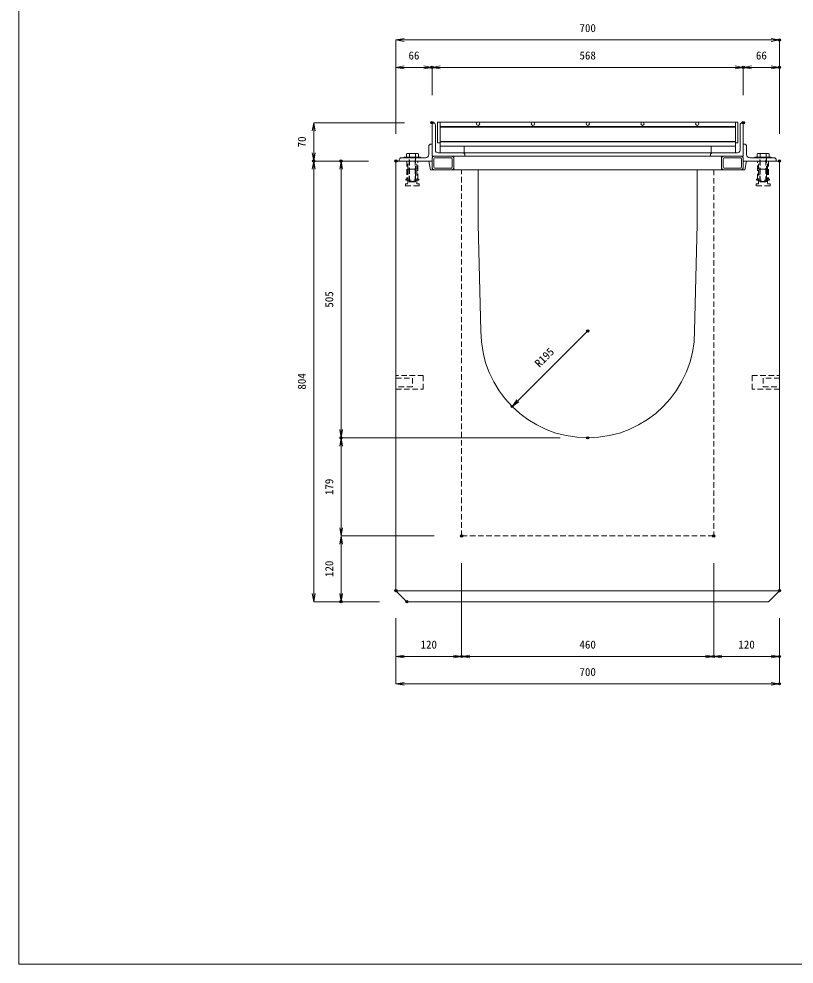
# Model space of a CAD drawing. Units: millimetres, scale not verified. Extents: x -4194 to -304, y 423 to 3263.
# Drawn here: x -4194 to -2779, y 423 to 2148 of the extents above; entities that cross this region are included whole.
import ezdxf
from ezdxf.enums import TextEntityAlignment as Align

# ---------------------------------------------------------------- set-up
doc = ezdxf.new("R2010")
doc.units = ezdxf.units.MM
doc.header["$LTSCALE"] = 20
doc.header["$PDMODE"] = 32
doc.header["$PDSIZE"] = 4
doc.linetypes.add('USER1', pattern=[0.75, 0.5, -0.25])
for name, color, linetype, lineweight in [('0-1_TITLE', 7, 'Continuous', 18), ('0-3_KIJUN', 7, 'Continuous', 18), ('0-5_SUNPO', 3, 'Continuous', 18), ('0-6_UKEWAKU', 4, 'Continuous', 18), ('0-7_GRE', 5, 'Continuous', 18), ('0-9__0-0_0', 7, 'Continuous', 18)]:
    doc.layers.add(name, color=color, linetype=linetype, lineweight=lineweight)
doc.layers.add('0-A__0-2_DEFPOINTS', color=7, linetype='Continuous')
doc.styles.add('ＭＳ ゴシック', font='')
doc.styles.get('ＭＳ ゴシック').set_extended_font_data('MS Gothic')

# ---------------------------------------------------------------- blocks, each defined once
blk = doc.blocks.new('_OPEN')
at = {"layer": '0-9__0-0_0'}
blk.add_line((0, 0), (-1, 0), dxfattribs=at)
blk.add_lwpolyline([(-1, 0.167), (0, 0), (-1, -0.167)], dxfattribs=at)
blk = doc.blocks.new('_D2')
at = {"layer": '0-5_SUNPO'}
for p, q in [((757.95, 935.88), (587.95, 935.88)), ((587.95, 920.88), (587.95, 830.88)), ((657.95, 815.88), (587.95, 815.88))]:
    blk.add_line(p, q, dxfattribs=at)
at = {"layer": '0-A__0-2_DEFPOINTS'}
for p in [(807.95, 935.88), (587.95, 815.88), (707.95, 815.88)]:
    blk.add_point(p, dxfattribs=at)
at = {"layer": '0-5_SUNPO', "xscale": 15, "yscale": 15}
for p, rotation in [((587.95, 935.88), 90), ((587.95, 815.88), 270)]:
    blk.add_blockref('_OPEN', p, dxfattribs=dict(at, rotation=rotation))
at = {"layer": '0-5_SUNPO', "color": 7, "style": 'ＭＳ ゴシック'}
blk.add_text('120', height=14.66, rotation=90, dxfattribs=at).set_placement((577.95, 860.88), align=Align.BOTTOM_LEFT)
blk = doc.blocks.new('_D3')
at = {"layer": '0-5_SUNPO'}
for p, q in [((807.95, 885.88), (807.95, 715.88)), ((687.95, 785.88), (687.95, 715.88)), ((702.95, 715.88), (792.95, 715.88))]:
    blk.add_line(p, q, dxfattribs=at)
at = {"layer": '0-A__0-2_DEFPOINTS'}
for p in [(807.95, 935.88), (687.95, 835.88), (807.95, 715.88)]:
    blk.add_point(p, dxfattribs=at)
at = {"layer": '0-5_SUNPO', "xscale": 15, "yscale": 15, "rotation": 180}
blk.add_blockref('_OPEN', (687.95, 715.88), dxfattribs=at)
at = {"layer": '0-5_SUNPO', "xscale": 15, "yscale": 15}
blk.add_blockref('_OPEN', (807.95, 715.88), dxfattribs=at)
at = {"layer": '0-5_SUNPO', "color": 7, "style": 'ＭＳ ゴシック'}
blk.add_text('120', height=14.66, dxfattribs=at).set_placement((732.95, 725.88), align=Align.BOTTOM_LEFT)
blk = doc.blocks.new('_D4')
at = {"layer": '0-5_SUNPO'}
for p, q in [((807.95, 885.88), (807.95, 715.88)), ((1267.95, 885.88), (1267.95, 715.88)), ((822.95, 715.88), (1252.95, 715.88))]:
    blk.add_line(p, q, dxfattribs=at)
at = {"layer": '0-A__0-2_DEFPOINTS'}
for p in [(807.95, 935.88), (1267.95, 935.88), (1267.95, 715.88)]:
    blk.add_point(p, dxfattribs=at)
at = {"layer": '0-5_SUNPO', "xscale": 15, "yscale": 15, "rotation": 180}
blk.add_blockref('_OPEN', (807.95, 715.88), dxfattribs=at)
at = {"layer": '0-5_SUNPO', "xscale": 15, "yscale": 15}
blk.add_blockref('_OPEN', (1267.95, 715.88), dxfattribs=at)
at = {"layer": '0-5_SUNPO', "color": 7, "style": 'ＭＳ ゴシック'}
blk.add_text('460', height=14.66, dxfattribs=at).set_placement((1022.95, 725.88), align=Align.BOTTOM_LEFT)
blk = doc.blocks.new('_D5')
at = {"layer": '0-5_SUNPO'}
for p, q in [((1267.95, 885.88), (1267.95, 715.88)), ((1387.95, 785.88), (1387.95, 715.88)), ((1282.95, 715.88), (1372.95, 715.88))]:
    blk.add_line(p, q, dxfattribs=at)
at = {"layer": '0-A__0-2_DEFPOINTS'}
for p in [(1267.95, 935.88), (1387.95, 835.88), (1387.95, 715.88)]:
    blk.add_point(p, dxfattribs=at)
at = {"layer": '0-5_SUNPO', "xscale": 15, "yscale": 15, "rotation": 180}
blk.add_blockref('_OPEN', (1267.95, 715.88), dxfattribs=at)
at = {"layer": '0-5_SUNPO', "xscale": 15, "yscale": 15}
blk.add_blockref('_OPEN', (1387.95, 715.88), dxfattribs=at)
at = {"layer": '0-5_SUNPO', "color": 7, "style": 'ＭＳ ゴシック'}
blk.add_text('120', height=14.66, dxfattribs=at).set_placement((1312.95, 725.88), align=Align.BOTTOM_LEFT)
blk = doc.blocks.new('_D6')
at = {"layer": '0-5_SUNPO'}
for p, q in [((687.95, 785.88), (687.95, 665.88)), ((1387.95, 785.88), (1387.95, 665.88)), ((702.95, 665.88), (1372.95, 665.88))]:
    blk.add_line(p, q, dxfattribs=at)
at = {"layer": '0-A__0-2_DEFPOINTS'}
for p in [(687.95, 835.88), (1387.95, 835.88), (1387.95, 665.88)]:
    blk.add_point(p, dxfattribs=at)
at = {"layer": '0-5_SUNPO', "xscale": 15, "yscale": 15, "rotation": 180}
blk.add_blockref('_OPEN', (687.95, 665.88), dxfattribs=at)
at = {"layer": '0-5_SUNPO', "xscale": 15, "yscale": 15}
blk.add_blockref('_OPEN', (1387.95, 665.88), dxfattribs=at)
at = {"layer": '0-5_SUNPO', "color": 7, "style": 'ＭＳ ゴシック'}
blk.add_text('700', height=14.66, dxfattribs=at).set_placement((1022.95, 675.88), align=Align.BOTTOM_LEFT)
blk = doc.blocks.new('_D7')
at = {"layer": '0-5_SUNPO'}
for p, q in [((987.95, 1114.88), (587.95, 1114.88)), ((587.95, 950.88), (587.95, 1099.88)), ((757.95, 935.88), (587.95, 935.88))]:
    blk.add_line(p, q, dxfattribs=at)
at = {"layer": '0-A__0-2_DEFPOINTS'}
for p in [(587.95, 1114.88), (1037.95, 1114.88), (807.95, 935.88)]:
    blk.add_point(p, dxfattribs=at)
at = {"layer": '0-5_SUNPO', "xscale": 15, "yscale": 15}
for p, rotation in [((587.95, 1114.88), 90), ((587.95, 935.88), 270)]:
    blk.add_blockref('_OPEN', p, dxfattribs=dict(at, rotation=rotation))
at = {"layer": '0-5_SUNPO', "color": 7, "style": 'ＭＳ ゴシック'}
blk.add_text('179', height=14.66, rotation=90, dxfattribs=at).set_placement((577.95, 1010.38), align=Align.BOTTOM_LEFT)
blk = doc.blocks.new('W1-2_INST_C')
at = {"layer": '0-3_KIJUN', "linetype": 'USER1'}
for p, q in [((-8.23, -15), (-8.23, 0)), ((8.22, -15), (8.22, 0))]:
    blk.add_line(p, q, dxfattribs=at)
for points in [[(10, 0), (-10, 0), (-10, -33), (-12, -33), (-12, -35), (12, -35), (12, -33), (10, -33)], [(8.22, -15), (-8.23, -15), (-8.23, -41.5), (-12.75, -41.5), (-12.75, -45), (12.75, -45), (12.75, -41.5), (8.22, -41.5)], [(-6, -15), (6, -15), (6, -38), (-6, -38)]]:
    blk.add_lwpolyline(points, close=True, dxfattribs=at)
blk = doc.blocks.new('_D8')
at = {"layer": '0-5_SUNPO'}
for p, q in [((637.95, 1619.88), (587.95, 1619.88)), ((587.95, 1129.88), (587.95, 1604.88)), ((987.95, 1114.88), (587.95, 1114.88))]:
    blk.add_line(p, q, dxfattribs=at)
at = {"layer": '0-A__0-2_DEFPOINTS'}
for p in [(587.95, 1619.88), (687.95, 1619.88), (1037.95, 1114.88)]:
    blk.add_point(p, dxfattribs=at)
at = {"layer": '0-5_SUNPO', "xscale": 15, "yscale": 15}
for p, rotation in [((587.95, 1619.88), 90), ((587.95, 1114.88), 270)]:
    blk.add_blockref('_OPEN', p, dxfattribs=dict(at, rotation=rotation))
at = {"layer": '0-5_SUNPO', "color": 7, "style": 'ＭＳ ゴシック'}
blk.add_text('505', height=14.66, rotation=90, dxfattribs=at).set_placement((577.95, 1352.38), align=Align.BOTTOM_LEFT)
blk = doc.blocks.new('_D9')
at = {"layer": '0-5_SUNPO'}
blk.add_line((1037.95, 1309.88), (910.68, 1182.6), dxfattribs=at)
at = {"layer": '0-A__0-2_DEFPOINTS'}
for p in [(1037.95, 1309.88), (900.07, 1172)]:
    blk.add_point(p, dxfattribs=at)
at = {"layer": '0-5_SUNPO', "xscale": 15, "yscale": 15, "rotation": 225}
blk.add_blockref('_OPEN', (900.07, 1172), dxfattribs=at)
at = {"layer": '0-5_SUNPO', "color": 7, "style": 'ＭＳ ゴシック'}
blk.add_text('R195', height=14.66, rotation=45, dxfattribs=at).set_placement((953.1, 1239.17), align=Align.BOTTOM_LEFT)
blk = doc.blocks.new('_D10')
at = {"layer": '0-5_SUNPO'}
for p, q in [((637.95, 1619.88), (537.95, 1619.88)), ((537.95, 830.88), (537.95, 1604.88)), ((657.95, 815.88), (537.95, 815.88))]:
    blk.add_line(p, q, dxfattribs=at)
at = {"layer": '0-A__0-2_DEFPOINTS'}
for p in [(537.95, 1619.88), (687.95, 1619.88), (707.95, 815.88)]:
    blk.add_point(p, dxfattribs=at)
at = {"layer": '0-5_SUNPO', "xscale": 15, "yscale": 15}
for p, rotation in [((537.95, 1619.88), 90), ((537.95, 815.88), 270)]:
    blk.add_blockref('_OPEN', p, dxfattribs=dict(at, rotation=rotation))
at = {"layer": '0-5_SUNPO', "color": 7, "style": 'ＭＳ ゴシック'}
blk.add_text('804', height=14.66, rotation=90, dxfattribs=at).set_placement((527.95, 1202.88), align=Align.BOTTOM_LEFT)
blk = doc.blocks.new('_D11')
at = {"layer": '0-5_SUNPO'}
for p, q in [((687.95, 1669.88), (687.95, 1790.88)), ((702.95, 1790.88), (738.95, 1790.88)), ((753.95, 1739.88), (753.95, 1790.88))]:
    blk.add_line(p, q, dxfattribs=at)
at = {"layer": '0-A__0-2_DEFPOINTS'}
for p in [(753.95, 1790.88), (753.95, 1689.88), (687.95, 1619.88)]:
    blk.add_point(p, dxfattribs=at)
at = {"layer": '0-5_SUNPO', "xscale": 15, "yscale": 15, "rotation": 180}
blk.add_blockref('_OPEN', (687.95, 1790.88), dxfattribs=at)
at = {"layer": '0-5_SUNPO', "xscale": 15, "yscale": 15}
blk.add_blockref('_OPEN', (753.95, 1790.88), dxfattribs=at)
at = {"layer": '0-5_SUNPO', "color": 7, "style": 'ＭＳ ゴシック'}
blk.add_text('66', height=14.66, dxfattribs=at).set_placement((710.95, 1800.88), align=Align.BOTTOM_LEFT)
blk = doc.blocks.new('_D12')
at = {"layer": '0-5_SUNPO'}
for p, q in [((753.95, 1739.88), (753.95, 1790.88)), ((768.95, 1790.88), (1306.95, 1790.88)), ((1321.95, 1739.88), (1321.95, 1790.88))]:
    blk.add_line(p, q, dxfattribs=at)
at = {"layer": '0-A__0-2_DEFPOINTS'}
for p in [(1321.95, 1790.88), (753.95, 1689.88), (1321.95, 1689.88)]:
    blk.add_point(p, dxfattribs=at)
at = {"layer": '0-5_SUNPO', "xscale": 15, "yscale": 15, "rotation": 180}
blk.add_blockref('_OPEN', (753.95, 1790.88), dxfattribs=at)
at = {"layer": '0-5_SUNPO', "xscale": 15, "yscale": 15}
blk.add_blockref('_OPEN', (1321.95, 1790.88), dxfattribs=at)
at = {"layer": '0-5_SUNPO', "color": 7, "style": 'ＭＳ ゴシック'}
blk.add_text('568', height=14.66, dxfattribs=at).set_placement((1022.95, 1800.88), align=Align.BOTTOM_LEFT)
blk = doc.blocks.new('_D13')
at = {"layer": '0-5_SUNPO'}
for p, q in [((1321.95, 1739.88), (1321.95, 1790.88)), ((1336.95, 1790.88), (1372.95, 1790.88)), ((1387.95, 1669.88), (1387.95, 1790.88))]:
    blk.add_line(p, q, dxfattribs=at)
at = {"layer": '0-A__0-2_DEFPOINTS'}
for p in [(1387.95, 1790.88), (1321.95, 1689.88), (1387.95, 1619.88)]:
    blk.add_point(p, dxfattribs=at)
at = {"layer": '0-5_SUNPO', "xscale": 15, "yscale": 15, "rotation": 180}
blk.add_blockref('_OPEN', (1321.95, 1790.88), dxfattribs=at)
at = {"layer": '0-5_SUNPO', "xscale": 15, "yscale": 15}
blk.add_blockref('_OPEN', (1387.95, 1790.88), dxfattribs=at)
at = {"layer": '0-5_SUNPO', "color": 7, "style": 'ＭＳ ゴシック'}
blk.add_text('66', height=14.66, dxfattribs=at).set_placement((1344.95, 1800.88), align=Align.BOTTOM_LEFT)
blk = doc.blocks.new('_D14')
at = {"layer": '0-5_SUNPO'}
for p, q in [((687.95, 1669.88), (687.95, 1840.88)), ((702.95, 1840.88), (1372.95, 1840.88)), ((1387.95, 1669.88), (1387.95, 1840.88))]:
    blk.add_line(p, q, dxfattribs=at)
at = {"layer": '0-A__0-2_DEFPOINTS'}
for p in [(1387.95, 1840.88), (687.95, 1619.88), (1387.95, 1619.88)]:
    blk.add_point(p, dxfattribs=at)
at = {"layer": '0-5_SUNPO', "xscale": 15, "yscale": 15, "rotation": 180}
blk.add_blockref('_OPEN', (687.95, 1840.88), dxfattribs=at)
at = {"layer": '0-5_SUNPO', "xscale": 15, "yscale": 15}
blk.add_blockref('_OPEN', (1387.95, 1840.88), dxfattribs=at)
at = {"layer": '0-5_SUNPO', "color": 7, "style": 'ＭＳ ゴシック'}
blk.add_text('700', height=14.66, dxfattribs=at).set_placement((1022.95, 1850.88), align=Align.BOTTOM_LEFT)
blk = doc.blocks.new('M16_insert_dan')
at = {"layer": '0-3_KIJUN', "color": 3, "linetype": 'USER1'}
for points in [[(0, -12.5), (-50, -12.5), (-50, 12.5), (0, 12.5)], [(0, 8), (-30, 8), (-30, -8), (0, -8)]]:
    blk.add_lwpolyline(points, close=True, dxfattribs=at)
blk = doc.blocks.new('_D27')
at = {"layer": '0-5_SUNPO'}
for p, q in [((703.95, 1689.88), (537.95, 1689.88)), ((537.95, 1674.88), (537.95, 1634.88)), ((637.95, 1619.88), (537.95, 1619.88))]:
    blk.add_line(p, q, dxfattribs=at)
at = {"layer": '0-A__0-2_DEFPOINTS'}
for p in [(753.95, 1689.88), (537.95, 1619.88), (687.95, 1619.88)]:
    blk.add_point(p, dxfattribs=at)
at = {"layer": '0-5_SUNPO', "xscale": 15, "yscale": 15}
for p, rotation in [((537.95, 1689.88), 90), ((537.95, 1619.88), 270)]:
    blk.add_blockref('_OPEN', p, dxfattribs=dict(at, rotation=rotation))
at = {"layer": '0-5_SUNPO', "color": 7, "style": 'ＭＳ ゴシック'}
blk.add_text('70', height=14.66, rotation=90, dxfattribs=at).set_placement((527.95, 1644.88), align=Align.BOTTOM_LEFT)
blk = doc.blocks.new('A$C7D4F0D3A')
at = {"layer": '0-3_KIJUN', "color": 3}
for p, q in [((-9.22, 52), (9.22, 52)), ((-15, 45), (15, 45)), ((-15, 44), (-15, 45)), ((15, 44), (-15, 44)), ((10.95, 45), (-10.95, 45)), ((-5.47, 45), (-5.47, 51)), ((5.5, 45), (5.5, 51)), ((15, 45), (15, 44))]:
    blk.add_line(p, q, dxfattribs=at)
at = {"layer": '0-3_KIJUN', "color": 3, "linetype": 'USER1'}
for p, q in [((-6, 44), (6, 44)), ((-6, 1), (-6, 44)), ((-5, 0), (-5, 44)), ((5, 0), (5, 44)), ((6, 44), (6, 1)), ((-5, 0), (-6, 1)), ((6, 1), (-6, 1)), ((5, 0), (-5, 0)), ((6, 1), (5, 0))]:
    blk.add_line(p, q, dxfattribs=at)
at = {"layer": '0-3_KIJUN', "color": 3}
for points in [[(-10.95, 45), (-10.95, 51), (-9.22, 52)], [(9.22, 52), (10.95, 51), (10.95, 45)]]:
    blk.add_lwpolyline(points, dxfattribs=at)
for centre, radius, start, end in [((-8.21, 47.74), 4.26, 49.93201, 130.06799), ((0.02, 36.46), 15.54, 69.33427, 110.66573), ((8.23, 47.79), 4.21, 49.666, 130.334)]:
    blk.add_arc(centre, radius, start, end, dxfattribs=at)
blk = doc.blocks.new('A$C1FC612A3')
at = {"layer": '0-7_GRE'}
for p, q in [((0, 0), (0, -38)), ((0, 0), (4.5, 0)), ((4.5, 0), (4.5, -38)), ((4.5, 0), (4.5, -44)), ((4.5, 0), (543.5, 0)), ((543.5, 0), (543.5, -38)), ((548, 0), (543.5, 0)), ((543.5, 0), (543.5, -44)), ((548, 0), (548, -38)), ((4.5, -8), (543.5, -8)), ((4.5, -9), (543.5, -9)), ((0, -38), (4.5, -38)), ((4.5, -35), (543.5, -35)), ((4.5, -36), (543.5, -36)), ((4.5, -44), (4.5, -56)), ((4.5, -44), (48.5, -44)), ((4.5, -44), (543.5, -44)), ((48.5, -44), (48.5, -56)), ((499.5, -44), (499.5, -56)), ((543.5, -44), (499.5, -44)), ((548, -38), (543.5, -38)), ((543.5, -44), (543.5, -56)), ((4.5, -56), (48.5, -56)), ((543.5, -56), (499.5, -56))]:
    blk.add_line(p, q, dxfattribs=at)
for centre in [(74, -3), (174, -3), (274, -3), (374, -3), (474, -3)]:
    blk.add_circle(centre, 3, dxfattribs=at)
blk = doc.blocks.new('A$C702052CC')
at = {"layer": '0-6_UKEWAKU'}
for p, q in [((62, 70), (60, 70)), ((626, 70), (628, 70)), ((628, 9), (628, 70)), ((66, 20), (66, 66)), ((622, 20), (622, 66)), ((54, 12), (54, 27)), ((60, 31), (58, 31)), ((628, 31), (630, 31)), ((634, 12), (634, 27)), ((4, 6), (48, 6)), ((60, -11.2), (60, 4.2)), ((63.2, -11.2), (63.2, 4.2)), ((64.8, 9), (95.2, 9)), ((64.8, 5.8), (95.2, 5.8)), ((116, 15), (71, 15)), ((96.8, 4.2), (96.8, -11.2)), ((100, 9), (100, -16)), ((100, 4.2), (100, -11.2)), ((116, 15), (572, 15)), ((120, 9), (120, 11)), ((568, 9), (120, 9)), ((568, 9), (568, 11)), ((568, 9), (628, 9)), ((572, 15), (617, 15)), ((588, 9), (588, -16)), ((588, 4.2), (588, -11.2)), ((591.2, 4.2), (591.2, -11.2)), ((623.2, 9), (592.8, 9)), ((623.2, 5.8), (592.8, 5.8)), ((624.8, -11.2), (624.8, 4.2)), ((628, -11.2), (628, 4.2)), ((628, 0), (688, 0)), ((684, 6), (640, 6)), ((688, 0), (688, 2)), ((95.2, -12.8), (64.8, -12.8)), ((64.8, -16), (95.2, -16)), ((100, -16), (588, -16)), ((592.8, -12.8), (623.2, -12.8)), ((623.2, -16), (592.8, -16))]:
    blk.add_line(p, q, dxfattribs=at)
for points in [[(120, 9), (60, 9), (60, 70)], [(60, 0), (0, 0), (0, 2)]]:
    blk.add_lwpolyline(points, dxfattribs=at)
for centre, radius, start, end in [((62, 66), 4, 0, 90), ((626, 66), 4, 90, 180), ((58, 27), 4, 90, 180), ((71, 20), 5, 180, 270), ((617, 20), 5, 270, 0), ((630, 27), 4, 0, 90), ((4, 2), 4, 90, 180), ((48, 12), 6, 270, 0), ((64.8, 4.2), 4.8, 90, 180), ((64.8, 4.2), 1.6, 90, 180), ((95.2, 4.2), 4.8, 0, 90), ((95.2, 4.2), 1.6, 0, 90), ((116, 11), 4, 0, 90), ((572, 11), 4, 90, 180), ((592.8, 4.2), 4.8, 90, 180), ((592.8, 4.2), 1.6, 90, 180), ((623.2, 4.2), 4.8, 0, 90), ((623.2, 4.2), 1.6, 0, 90), ((640, 12), 6, 180, 270), ((684, 2), 4, 0, 90), ((64.8, -11.2), 4.8, 180, 270), ((64.8, -11.2), 1.6, 180, 270), ((95.2, -11.2), 1.6, 270, 0), ((95.2, -11.2), 4.8, 270, 0), ((592.8, -11.2), 4.8, 180, 270), ((592.8, -11.2), 1.6, 180, 270), ((623.2, -11.2), 4.8, 270, 0), ((623.2, -11.2), 1.6, 270, 0)]:
    blk.add_arc(centre, radius, start, end, dxfattribs=at)

msp = doc.modelspace()

# ---------------------------------------------------------------- linework, layer by layer
at = {"layer": '0-1_TITLE', "color": 2}
msp.add_lwpolyline([(-4193.98, 422.87), (-303.98, 422.87), (-303.98, 3262.87), (-4193.98, 3262.87)], close=True, dxfattribs=at)
at = {"layer": '0-3_KIJUN'}
msp.add_line((-3506.02, 1104.19), (-2806.02, 1104.19), dxfattribs=at)
for points in [[(-2961.02, 1578.19), (-2956.02, 1772.19), (-2956.02, 1872.19), (-2869.02, 1872.19), (-2866.02, 1888.19), (-2806.02, 1888.19), (-2806.02, 1104.19), (-2826.02, 1084.19), (-3486.02, 1084.19), (-3506.02, 1104.19), (-3506.02, 1888.19), (-3446.02, 1888.19)], [(-3446.02, 1888.19), (-3443.02, 1872.19), (-3356.02, 1872.19), (-3356.02, 1772.19), (-3351.02, 1578.19)]]:
    msp.add_lwpolyline(points, dxfattribs=at)
at = {"layer": '0-3_KIJUN', "linetype": 'USER1'}
msp.add_lwpolyline([(-2926.02, 1872.19), (-2926.02, 1204.19), (-3386.02, 1204.19), (-3386.02, 1872.19)], dxfattribs=at)
at = {"layer": '0-3_KIJUN'}
msp.add_arc((-3156.02, 1578.19), 195, 180, 360, dxfattribs=at)

# ---------------------------------------------------------------- block references
for name, p in [('A$C7D4F0D3A', (-3476.02, 1850.19)), ('A$C7D4F0D3A', (-2836.02, 1850.19)), ('W1-2_INST_C', (-3476.02, 1888.19)), ('M16_insert_dan', (-2806.02, 1484.19))]:
    msp.add_blockref(name, p, dxfattribs=at)
at = {"layer": '0-3_KIJUN', "xscale": -1}
for name, p in [('W1-2_INST_C', (-2836.02, 1888.19)), ('M16_insert_dan', (-3506.02, 1484.19))]:
    msp.add_blockref(name, p, dxfattribs=at)
at = {"layer": '0-5_SUNPO'}
for name in ['_D14', '_D11', '_D12', '_D13', '_D27', '_D10', '_D8', '_D9', '_D7', '_D2', '_D3', '_D4', '_D5', '_D6']:
    msp.add_blockref(name, (-4193.98, 268.31), dxfattribs=at)
at = {"layer": '0-6_UKEWAKU'}
msp.add_blockref('A$C702052CC', (-3500.02, 1888.19), dxfattribs=at)
at = {"layer": '0-7_GRE'}
msp.add_blockref('A$C1FC612A3', (-3430.02, 1959.19), dxfattribs=at)

doc.saveas('drawing.dxf')
